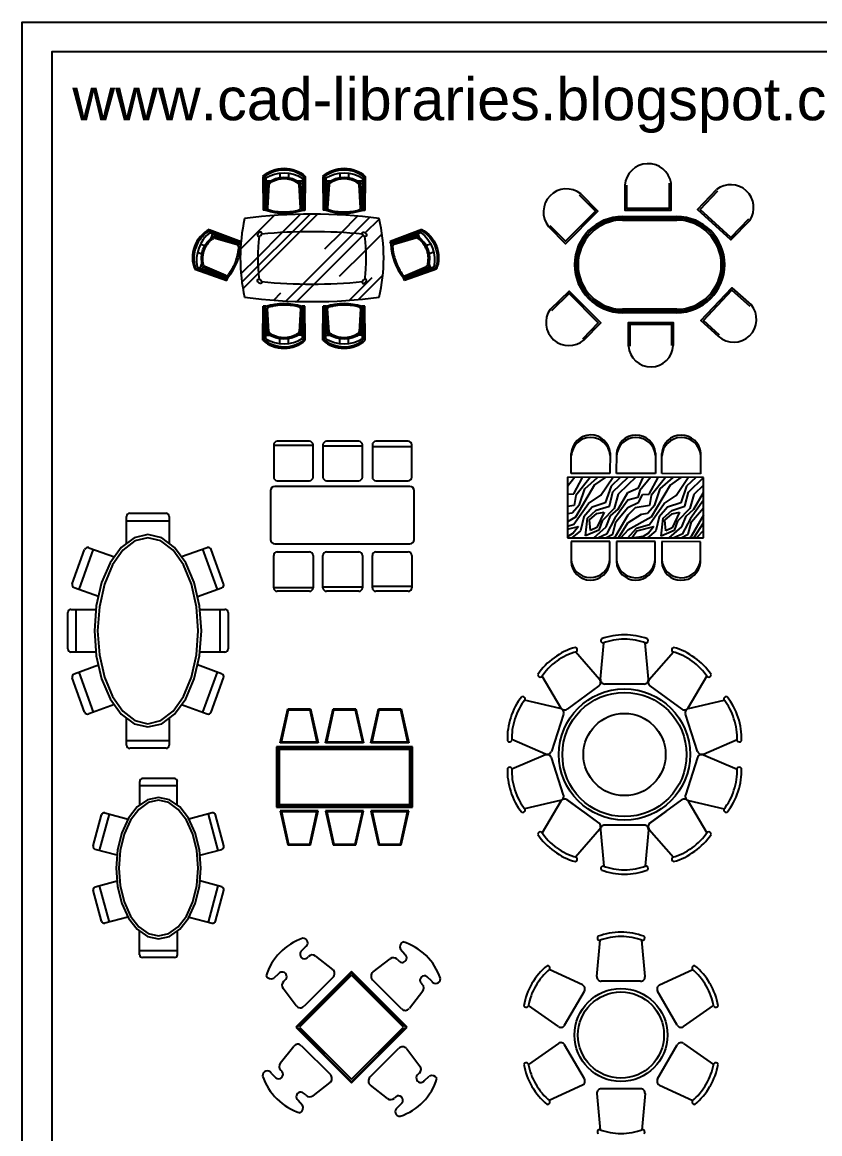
# Model space of a CAD drawing. Header units: inches. Extents: x 3.4 to 45.9, y 14.3 to 39.1.
# Drawn here: x 24.93 to 34.05, y 26.39 to 39.1 of the extents above; entities that cross this region are included whole.
import ezdxf

# ---------------------------------------------------------------- set-up
doc = ezdxf.new("R2010")
doc.units = ezdxf.units.IN
doc.header["$MEASUREMENT"] = 0
for name, color, linetype in [('02', 2, 'Continuous'), ('1', 1, 'Continuous'), ('kadrbm', 4, 'Continuous')]:
    doc.layers.add(name, color=color, linetype=linetype)
doc.styles.add('bmmm', font='swissel.ttf')

# ---------------------------------------------------------------- blocks, each defined once
blk = doc.blocks.new('kadrbm')
at = {"layer": 'kadrbm', "color": 4}
blk.add_lwpolyline([(0, 0), (0, 24.797), (21, 24.797), (21, 0), (0, 0)], close=True, dxfattribs=at)
blk.add_lwpolyline([(20.663, 0.326), (20.663, 24.46), (0.337, 24.46), (0.337, 0.326), (20.663, 0.326)], dxfattribs=at)
at = {"layer": 'kadrbm', "color": 211, "true_color": 0xf674fb, "style": 'bmmm'}
blk.add_text('www.cad-libraries.blogspot.com', height=0.48513, dxfattribs=at).set_placement((0.573, 23.677))

msp = doc.modelspace()

# ---------------------------------------------------------------- linework, layer by layer
at = {"layer": '02'}
for p, q in [((27.87, 37.374), (27.87, 37.321)), ((27.97, 37.374), (27.97, 37.321)), ((28.556, 37.374), (28.556, 37.321)), ((28.656, 37.374), (28.656, 37.321)), ((27.678, 37.337), (27.681, 36.949)), ((27.694, 37.331), (27.697, 36.949)), ((27.711, 37.319), (27.713, 36.948)), ((27.764, 37.281), (27.711, 37.281)), ((27.732, 37.255), (27.711, 37.255)), ((27.733, 37.259), (27.713, 36.949)), ((27.747, 37.24), (27.731, 36.979)), ((28.129, 37.281), (28.076, 37.281)), ((28.107, 36.978), (28.092, 37.239)), ((28.125, 36.948), (28.107, 37.259)), ((28.129, 37.254), (28.107, 37.255)), ((28.129, 37.319), (28.125, 36.948)), ((28.145, 37.322), (28.141, 36.948)), ((28.161, 37.336), (28.157, 36.948)), ((28.365, 37.337), (28.367, 36.949)), ((28.381, 37.331), (28.383, 36.949)), ((28.397, 37.319), (28.4, 36.948)), ((28.45, 37.281), (28.397, 37.281)), ((28.418, 37.255), (28.397, 37.255)), ((28.419, 37.259), (28.399, 36.949)), ((28.434, 37.24), (28.417, 36.979)), ((28.815, 37.281), (28.762, 37.281)), ((28.794, 36.978), (28.778, 37.239)), ((28.812, 36.948), (28.793, 37.259)), ((28.815, 37.254), (28.793, 37.255)), ((28.815, 37.319), (28.811, 36.948)), ((28.831, 37.322), (28.827, 36.948)), ((28.847, 37.336), (28.843, 36.948)), ((27.72, 37.063), (27.713, 37.063)), ((27.719, 37.037), (27.713, 37.037)), ((28.126, 37.063), (28.118, 37.063)), ((28.126, 37.036), (28.12, 37.036)), ((28.406, 37.063), (28.399, 37.063)), ((28.405, 37.037), (28.399, 37.037)), ((28.812, 37.063), (28.805, 37.063)), ((28.812, 37.036), (28.806, 37.036)), ((27.421, 36.505), (27.806, 36.89)), ((27.713, 36.948), (27.681, 36.949)), ((27.899, 36.695), (28.108, 36.904)), ((28.012, 36.701), (28.217, 36.905)), ((28.101, 36.704), (28.303, 36.905)), ((28.157, 36.948), (28.125, 36.948)), ((28.4, 36.948), (28.367, 36.949)), ((28.575, 36.696), (28.761, 36.882)), ((28.716, 36.686), (28.899, 36.869)), ((28.843, 36.948), (28.811, 36.948)), ((27.065, 36.73), (27.429, 36.593)), ((28.849, 36.69), (29.01, 36.851)), ((29.496, 36.73), (29.132, 36.593)), ((27.065, 36.713), (27.423, 36.578)), ((27.071, 36.694), (27.417, 36.563)), ((27.088, 36.631), (27.106, 36.681)), ((27.119, 36.652), (27.417, 36.563)), ((27.123, 36.651), (27.131, 36.671)), ((27.132, 36.632), (27.383, 36.557)), ((27.307, 36.596), (27.31, 36.603)), ((27.619, 36.415), (27.899, 36.695)), ((27.621, 36.31), (28.012, 36.701)), ((27.627, 36.23), (28.101, 36.704)), ((28.136, 36.106), (28.716, 36.686)), ((28.265, 36.106), (28.823, 36.664)), ((28.386, 36.507), (28.575, 36.696)), ((28.857, 36.496), (29.04, 36.68)), ((29.496, 36.713), (29.138, 36.578)), ((29.49, 36.694), (29.143, 36.563)), ((29.441, 36.652), (29.143, 36.563)), ((29.428, 36.632), (29.178, 36.557)), ((29.253, 36.596), (29.251, 36.603)), ((29.437, 36.651), (29.43, 36.671)), ((29.473, 36.631), (29.454, 36.681)), ((26.964, 36.563), (27.014, 36.545)), ((27.332, 36.588), (27.335, 36.594)), ((27.417, 36.563), (27.429, 36.593)), ((28.555, 36.195), (28.857, 36.496)), ((29.143, 36.563), (29.132, 36.593)), ((29.228, 36.588), (29.226, 36.594)), ((29.597, 36.563), (29.547, 36.545)), ((26.93, 36.469), (26.979, 36.451)), ((27.427, 36.223), (27.619, 36.415)), ((29.631, 36.469), (29.581, 36.451)), ((26.899, 36.277), (27.265, 36.146)), ((26.918, 36.287), (27.27, 36.161)), ((26.926, 36.301), (27.276, 36.176)), ((26.962, 36.288), (26.98, 36.338)), ((26.987, 36.279), (26.994, 36.299)), ((27.275, 36.176), (26.99, 36.301)), ((27.253, 36.203), (27.014, 36.308)), ((27.167, 36.215), (27.17, 36.222)), ((27.438, 36.127), (27.621, 36.31)), ((27.45, 36.052), (27.627, 36.23)), ((29.634, 36.301), (29.285, 36.176)), ((29.285, 36.176), (29.57, 36.301)), ((29.643, 36.287), (29.291, 36.161)), ((29.662, 36.277), (29.296, 36.146)), ((29.308, 36.203), (29.547, 36.308)), ((29.393, 36.215), (29.39, 36.222)), ((29.574, 36.279), (29.567, 36.299)), ((29.599, 36.288), (29.58, 36.338)), ((27.192, 36.206), (27.194, 36.212)), ((27.265, 36.146), (27.276, 36.176)), ((27.943, 35.913), (28.136, 36.106)), ((28.067, 35.908), (28.265, 36.106)), ((28.669, 35.921), (28.929, 36.18)), ((28.771, 35.929), (29.049, 36.208)), ((29.296, 36.146), (29.285, 36.176)), ((29.368, 36.206), (29.366, 36.212)), ((27.801, 35.922), (27.883, 36.004)), ((27.678, 35.463), (27.681, 35.852)), ((27.713, 35.852), (27.681, 35.852)), ((27.694, 35.469), (27.697, 35.852)), ((27.711, 35.481), (27.713, 35.852)), ((27.733, 35.541), (27.713, 35.852)), ((28.125, 35.852), (28.107, 35.542)), ((28.157, 35.853), (28.125, 35.853)), ((28.129, 35.482), (28.125, 35.853)), ((28.145, 35.479), (28.141, 35.853)), ((28.161, 35.464), (28.157, 35.853)), ((28.365, 35.463), (28.367, 35.852)), ((28.4, 35.852), (28.367, 35.852)), ((28.381, 35.469), (28.383, 35.852)), ((28.397, 35.481), (28.4, 35.852)), ((28.419, 35.541), (28.399, 35.852)), ((28.812, 35.852), (28.793, 35.542)), ((28.815, 35.482), (28.811, 35.853)), ((28.843, 35.853), (28.811, 35.853)), ((28.831, 35.479), (28.827, 35.853)), ((28.847, 35.464), (28.843, 35.853)), ((27.719, 35.763), (27.713, 35.763)), ((27.72, 35.737), (27.713, 35.737)), ((27.747, 35.561), (27.731, 35.821)), ((28.107, 35.822), (28.092, 35.561)), ((28.126, 35.738), (28.118, 35.738)), ((28.126, 35.764), (28.12, 35.764)), ((28.405, 35.763), (28.399, 35.763)), ((28.406, 35.737), (28.399, 35.737)), ((28.434, 35.561), (28.417, 35.821)), ((28.794, 35.822), (28.778, 35.561)), ((28.812, 35.738), (28.805, 35.738)), ((28.812, 35.764), (28.806, 35.764)), ((32.41, 35.818), (31.792, 35.818)), ((32.41, 35.798), (31.792, 35.798)), ((32.41, 35.778), (31.792, 35.778)), ((27.732, 35.545), (27.711, 35.545)), ((27.764, 35.519), (27.711, 35.519)), ((27.87, 35.426), (27.87, 35.479)), ((27.97, 35.427), (27.97, 35.479)), ((28.129, 35.52), (28.076, 35.52)), ((28.129, 35.546), (28.107, 35.546)), ((28.418, 35.545), (28.397, 35.545)), ((28.45, 35.519), (28.397, 35.519)), ((28.556, 35.426), (28.556, 35.479)), ((28.656, 35.427), (28.656, 35.479)), ((28.815, 35.52), (28.762, 35.52)), ((28.815, 35.546), (28.793, 35.546)), ((27.798, 34.265), (28.249, 34.265)), ((27.801, 34.268), (27.801, 33.898)), ((28.211, 34.308), (27.841, 34.308)), ((28.251, 33.898), (28.251, 34.268)), ((28.363, 34.258), (28.813, 34.258)), ((28.365, 34.268), (28.365, 33.898)), ((28.775, 34.308), (28.405, 34.308)), ((28.815, 33.898), (28.815, 34.268)), ((28.928, 34.25), (29.371, 34.25)), ((28.93, 34.268), (28.93, 33.898)), ((29.34, 34.308), (28.97, 34.308)), ((29.38, 33.898), (29.38, 34.268)), ((31.205, 33.941), (31.205, 34.17)), ((31.648, 34.176), (31.647, 33.94)), ((31.723, 33.94), (31.724, 34.169)), ((32.166, 34.175), (32.166, 33.939)), ((32.242, 33.939), (32.242, 34.168)), ((32.684, 34.174), (32.684, 33.938)), ((31.647, 33.94), (31.205, 33.941)), ((32.166, 33.939), (31.723, 33.94)), ((32.684, 33.938), (32.242, 33.939)), ((27.841, 33.858), (28.211, 33.858)), ((28.405, 33.858), (28.775, 33.858)), ((28.97, 33.858), (29.34, 33.858)), ((31.161, 33.898), (31.16, 33.206)), ((32.717, 33.894), (31.161, 33.898)), ((31.247, 33.897), (31.161, 33.792)), ((31.232, 33.706), (31.333, 33.896)), ((31.471, 33.81), (31.254, 33.441)), ((31.42, 33.896), (31.255, 33.689)), ((31.359, 33.765), (31.506, 33.896)), ((31.593, 33.896), (31.471, 33.81)), ((31.541, 33.692), (31.679, 33.896)), ((31.765, 33.895), (31.66, 33.795)), ((31.68, 33.729), (31.852, 33.895)), ((31.852, 33.809), (31.741, 33.702)), ((31.938, 33.895), (31.852, 33.809)), ((31.974, 33.778), (32.025, 33.895)), ((32.111, 33.895), (31.988, 33.745)), ((32.096, 33.705), (32.197, 33.895)), ((32.335, 33.808), (32.118, 33.439)), ((32.284, 33.894), (32.119, 33.687)), ((32.223, 33.763), (32.37, 33.894)), ((32.457, 33.894), (32.335, 33.808)), ((32.405, 33.69), (32.543, 33.894)), ((32.629, 33.894), (32.524, 33.794)), ((32.544, 33.727), (32.716, 33.894)), ((32.716, 33.807), (32.605, 33.7)), ((32.715, 33.203), (32.717, 33.894)), ((27.765, 33.743), (27.765, 33.186)), ((29.358, 33.793), (27.815, 33.793)), ((29.408, 33.186), (29.408, 33.743)), ((31.161, 33.702), (31.232, 33.706)), ((31.255, 33.689), (31.236, 33.574)), ((31.298, 33.584), (31.359, 33.765)), ((31.402, 33.598), (31.541, 33.692)), ((31.66, 33.795), (31.592, 33.606)), ((31.64, 33.568), (31.68, 33.729)), ((31.741, 33.702), (31.696, 33.541)), ((31.741, 33.533), (31.851, 33.723)), ((31.851, 33.723), (31.974, 33.778)), ((31.988, 33.745), (31.965, 33.667)), ((31.979, 33.611), (32.018, 33.7)), ((32.018, 33.7), (32.096, 33.705)), ((32.119, 33.687), (32.1, 33.573)), ((32.162, 33.582), (32.223, 33.763)), ((32.266, 33.596), (32.405, 33.69)), ((32.524, 33.794), (32.456, 33.605)), ((32.504, 33.567), (32.544, 33.727)), ((32.605, 33.7), (32.56, 33.54)), ((32.605, 33.531), (32.715, 33.721)), ((31.236, 33.574), (31.161, 33.563)), ((31.214, 33.49), (31.298, 33.584)), ((31.235, 33.359), (31.402, 33.598)), ((31.442, 33.557), (31.347, 33.445)), ((31.592, 33.606), (31.442, 33.557)), ((31.491, 33.519), (31.64, 33.568)), ((31.851, 33.636), (31.704, 33.429)), ((31.965, 33.667), (31.851, 33.636)), ((31.851, 33.55), (31.979, 33.611)), ((32.1, 33.573), (31.936, 33.547)), ((32.078, 33.488), (32.162, 33.582)), ((32.099, 33.357), (32.266, 33.596)), ((32.306, 33.555), (32.211, 33.444)), ((32.456, 33.605), (32.306, 33.555)), ((32.355, 33.518), (32.504, 33.567)), ((32.715, 33.634), (32.568, 33.427)), ((31.254, 33.441), (31.16, 33.389)), ((31.161, 33.481), (31.214, 33.49)), ((31.347, 33.445), (31.309, 33.286)), ((31.368, 33.226), (31.39, 33.431)), ((31.39, 33.431), (31.491, 33.519)), ((31.412, 33.41), (31.495, 33.482)), ((31.495, 33.482), (31.579, 33.498)), ((31.579, 33.498), (31.496, 33.321)), ((31.696, 33.541), (31.557, 33.397)), ((31.604, 33.332), (31.655, 33.455)), ((31.704, 33.429), (31.609, 33.248)), ((31.655, 33.455), (31.741, 33.533)), ((31.851, 33.463), (31.712, 33.222)), ((31.716, 33.388), (31.851, 33.55)), ((31.936, 33.547), (31.851, 33.463)), ((31.851, 33.377), (32.006, 33.477)), ((32.118, 33.439), (31.851, 33.291)), ((32.006, 33.477), (32.078, 33.488)), ((32.211, 33.444), (32.173, 33.284)), ((32.232, 33.224), (32.254, 33.429)), ((32.254, 33.429), (32.355, 33.518)), ((32.276, 33.408), (32.359, 33.48)), ((32.359, 33.48), (32.443, 33.497)), ((32.443, 33.497), (32.36, 33.319)), ((32.56, 33.54), (32.421, 33.396)), ((32.468, 33.331), (32.519, 33.453)), ((32.568, 33.427), (32.473, 33.246)), ((32.519, 33.453), (32.605, 33.531)), ((32.715, 33.462), (32.576, 33.22)), ((32.58, 33.386), (32.715, 33.548)), ((31.16, 33.338), (31.235, 33.359)), ((31.16, 33.303), (31.286, 33.336)), ((31.286, 33.336), (31.225, 33.258)), ((31.423, 33.287), (31.412, 33.41)), ((31.496, 33.321), (31.423, 33.287)), ((31.461, 33.206), (31.604, 33.332)), ((31.557, 33.397), (31.518, 33.292)), ((31.678, 33.248), (31.716, 33.388)), ((31.743, 33.205), (31.851, 33.377)), ((31.851, 33.205), (31.951, 33.315)), ((31.951, 33.315), (32.099, 33.357)), ((31.956, 33.284), (32.15, 33.334)), ((32.15, 33.334), (32.089, 33.256)), ((32.287, 33.285), (32.276, 33.408)), ((32.36, 33.319), (32.287, 33.285)), ((32.325, 33.204), (32.468, 33.331)), ((32.421, 33.396), (32.382, 33.29)), ((32.542, 33.246), (32.58, 33.386)), ((32.607, 33.203), (32.715, 33.375)), ((31.164, 33.219), (31.16, 33.219)), ((31.16, 33.206), (32.715, 33.203)), ((31.225, 33.258), (31.164, 33.219)), ((31.309, 33.286), (31.212, 33.206)), ((31.518, 33.292), (31.368, 33.226)), ((31.609, 33.248), (31.515, 33.206)), ((31.599, 33.205), (31.678, 33.248)), ((31.712, 33.222), (31.687, 33.205)), ((31.851, 33.291), (31.773, 33.205)), ((31.897, 33.205), (31.956, 33.284)), ((32.028, 33.218), (31.923, 33.205)), ((32.089, 33.256), (32.028, 33.218)), ((32.173, 33.284), (32.076, 33.205)), ((32.382, 33.29), (32.232, 33.224)), ((32.473, 33.246), (32.379, 33.204)), ((32.463, 33.204), (32.542, 33.246)), ((32.576, 33.22), (32.551, 33.204)), ((32.715, 33.289), (32.637, 33.203)), ((27.815, 33.136), (29.358, 33.136)), ((27.841, 33.043), (28.211, 33.043)), ((28.405, 33.043), (28.775, 33.043)), ((28.97, 33.043), (29.34, 33.043)), ((31.646, 33.162), (31.203, 33.163)), ((31.203, 33.163), (31.203, 32.934)), ((31.645, 32.926), (31.646, 33.162)), ((31.722, 33.162), (31.721, 32.933)), ((32.164, 33.161), (31.722, 33.162)), ((32.163, 32.925), (32.164, 33.161)), ((32.682, 33.16), (32.24, 33.161)), ((32.24, 33.161), (32.24, 32.932)), ((32.682, 32.924), (32.682, 33.16)), ((27.801, 32.633), (27.801, 33.003)), ((28.251, 33.003), (28.251, 32.633)), ((28.365, 32.633), (28.365, 33.003)), ((28.815, 33.003), (28.815, 32.633)), ((28.93, 32.633), (28.93, 33.003)), ((29.38, 33.003), (29.38, 32.633)), ((27.798, 32.636), (28.249, 32.636)), ((28.211, 32.593), (27.841, 32.593)), ((28.363, 32.643), (28.813, 32.643)), ((28.775, 32.593), (28.405, 32.593)), ((28.928, 32.651), (29.371, 32.651)), ((29.34, 32.593), (28.97, 32.593)), ((31.529, 31.585), (31.253, 31.901)), ((31.538, 31.588), (31.576, 32.005)), ((32.087, 31.588), (32.05, 32.005)), ((32.096, 31.585), (32.372, 31.901)), ((31.085, 31.262), (30.87, 31.622)), ((32.038, 31.533), (31.588, 31.533)), ((32.541, 31.262), (32.756, 31.622)), ((31.521, 31.512), (31.157, 31.247)), ((32.104, 31.512), (32.468, 31.247)), ((31.079, 31.255), (30.67, 31.348)), ((32.546, 31.255), (32.955, 31.348)), ((27.877, 30.859), (27.963, 31.248)), ((27.889, 30.869), (27.971, 31.238)), ((27.963, 31.248), (28.222, 31.248)), ((27.971, 31.238), (28.214, 31.238)), ((28.214, 31.238), (28.296, 30.869)), ((28.222, 31.248), (28.309, 30.859)), ((28.395, 30.859), (28.481, 31.248)), ((28.408, 30.869), (28.489, 31.238)), ((28.481, 31.248), (28.741, 31.248)), ((28.489, 31.238), (28.733, 31.238)), ((28.733, 31.238), (28.815, 30.869)), ((28.741, 31.248), (28.827, 30.859)), ((28.913, 30.859), (29, 31.248)), ((28.926, 30.869), (29.008, 31.238)), ((29, 31.248), (29.259, 31.248)), ((29.008, 31.238), (29.251, 31.238)), ((29.251, 31.238), (29.333, 30.869)), ((29.259, 31.248), (29.345, 30.859)), ((31.116, 31.19), (30.977, 30.762)), ((32.649, 30.762), (32.51, 31.19)), ((30.909, 30.732), (30.524, 30.897)), ((32.716, 30.732), (33.101, 30.897)), ((29.389, 30.816), (27.833, 30.816)), ((27.833, 30.816), (27.833, 30.125)), ((27.833, 30.816), (27.853, 30.796)), ((29.369, 30.796), (27.853, 30.796)), ((27.853, 30.796), (27.853, 30.145)), ((29.359, 30.786), (27.863, 30.786)), ((27.863, 30.786), (27.863, 30.155)), ((28.309, 30.859), (27.877, 30.859)), ((28.296, 30.869), (27.889, 30.869)), ((28.827, 30.859), (28.395, 30.859)), ((28.815, 30.869), (28.408, 30.869)), ((29.345, 30.859), (28.913, 30.859)), ((29.333, 30.869), (28.926, 30.869)), ((29.359, 30.155), (29.359, 30.786)), ((29.389, 30.816), (29.369, 30.796)), ((29.369, 30.145), (29.369, 30.796)), ((29.389, 30.125), (29.389, 30.816)), ((30.909, 30.723), (30.524, 30.558)), ((31.116, 30.264), (30.977, 30.692)), ((32.649, 30.692), (32.51, 30.264)), ((32.716, 30.723), (33.101, 30.558)), ((27.833, 30.125), (27.853, 30.145)), ((27.833, 30.125), (29.389, 30.125)), ((27.853, 30.145), (29.369, 30.145)), ((27.863, 30.155), (29.359, 30.155)), ((29.369, 30.145), (29.389, 30.125)), ((31.079, 30.2), (30.67, 30.107)), ((31.085, 30.193), (30.87, 29.833)), ((31.339, 30.075), (31.157, 30.208)), ((31.157, 30.208), (31.521, 29.943)), ((32.104, 29.943), (32.468, 30.208)), ((32.286, 30.075), (32.468, 30.208)), ((32.541, 30.193), (32.756, 29.833)), ((32.546, 30.2), (32.955, 30.107)), ((27.877, 30.082), (27.963, 29.693)), ((28.309, 30.082), (27.877, 30.082)), ((27.889, 30.072), (27.971, 29.703)), ((28.296, 30.072), (27.889, 30.072)), ((28.214, 29.703), (28.296, 30.072)), ((28.222, 29.693), (28.309, 30.082)), ((28.827, 30.082), (28.395, 30.082)), ((28.395, 30.082), (28.481, 29.693)), ((28.815, 30.072), (28.408, 30.072)), ((28.408, 30.072), (28.489, 29.703)), ((28.733, 29.703), (28.815, 30.072)), ((28.741, 29.693), (28.827, 30.082)), ((28.913, 30.082), (29, 29.693)), ((29.345, 30.082), (28.913, 30.082)), ((28.926, 30.072), (29.008, 29.703)), ((29.333, 30.072), (28.926, 30.072)), ((29.251, 29.703), (29.333, 30.072)), ((29.259, 29.693), (29.345, 30.082)), ((31.339, 30.075), (31.521, 29.943)), ((32.286, 30.075), (32.104, 29.943)), ((31.529, 29.87), (31.253, 29.554)), ((31.538, 29.867), (31.576, 29.449)), ((32.038, 29.921), (31.588, 29.921)), ((32.087, 29.867), (32.05, 29.449)), ((32.096, 29.87), (32.372, 29.554)), ((27.963, 29.693), (28.222, 29.693)), ((27.971, 29.703), (28.214, 29.703)), ((28.481, 29.693), (28.741, 29.693)), ((28.489, 29.703), (28.733, 29.703)), ((29, 29.693), (29.259, 29.693)), ((29.008, 29.703), (29.251, 29.703)), ((31.498, 28.188), (31.536, 28.606)), ((32.048, 28.188), (32.01, 28.606)), ((28.166, 28.527), (28.113, 28.475)), ((29.302, 28.442), (29.252, 28.499)), ((28.185, 28.403), (28.2, 28.418)), ((28.279, 28.423), (28.475, 28.27)), ((28.938, 28.241), (29.135, 28.392)), ((29.214, 28.387), (29.229, 28.372)), ((27.858, 28.219), (27.801, 28.169)), ((28.691, 28.245), (28.055, 27.609)), ((28.691, 28.231), (28.069, 27.609)), ((29.328, 27.609), (28.691, 28.245)), ((29.313, 27.609), (28.691, 28.231)), ((31.332, 28.092), (30.951, 28.268)), ((32.214, 28.092), (32.595, 28.268)), ((27.913, 28.131), (27.928, 28.147)), ((28.691, 28.203), (28.097, 27.609)), ((28.48, 28.18), (28.149, 27.849)), ((29.285, 27.609), (28.691, 28.203)), ((29.263, 27.82), (28.932, 28.151)), ((29.486, 28.115), (29.501, 28.1)), ((29.61, 28.134), (29.557, 28.187)), ((31.998, 28.134), (31.548, 28.134)), ((28.059, 27.855), (27.908, 28.053)), ((29.505, 28.021), (29.353, 27.825)), ((31.129, 27.632), (31.354, 28.022)), ((32.417, 27.632), (32.192, 28.022)), ((31.057, 27.616), (30.714, 27.858)), ((32.489, 27.616), (32.832, 27.858)), ((28.055, 27.609), (28.691, 26.972)), ((28.069, 27.609), (28.691, 26.986)), ((28.097, 27.609), (28.691, 27.015)), ((28.691, 26.986), (29.313, 27.609)), ((28.691, 26.972), (29.328, 27.609)), ((28.691, 27.015), (29.285, 27.609)), ((27.877, 27.197), (28.03, 27.392)), ((28.119, 27.398), (28.45, 27.067)), ((28.902, 27.037), (29.233, 27.368)), ((29.323, 27.362), (29.474, 27.165)), ((31.057, 27.424), (30.714, 27.182)), ((31.354, 27.018), (31.129, 27.408)), ((31.242, 27.213), (31.129, 27.408)), ((32.192, 27.018), (32.417, 27.408)), ((32.305, 27.213), (32.417, 27.408)), ((32.489, 27.424), (32.832, 27.182)), ((27.773, 27.083), (27.825, 27.031)), ((27.897, 27.102), (27.882, 27.117)), ((29.469, 27.086), (29.454, 27.071)), ((28.445, 26.977), (28.247, 26.826)), ((29.103, 26.794), (28.907, 26.947)), ((29.524, 26.998), (29.581, 27.048)), ((31.332, 26.948), (30.951, 26.772)), ((32.214, 26.948), (32.595, 26.772)), ((28.168, 26.831), (28.153, 26.846)), ((31.498, 26.852), (31.536, 26.434)), ((31.998, 26.906), (31.548, 26.906)), ((32.048, 26.852), (32.01, 26.434)), ((28.081, 26.775), (28.13, 26.718)), ((29.197, 26.814), (29.182, 26.799)), ((29.216, 26.69), (29.269, 26.743))]:
    msp.add_line(p, q, dxfattribs=at)
for points in [[(31.818, 37.237), (31.818, 36.952), (32.348, 36.952), (32.348, 37.258)], [(31.838, 37.237), (31.838, 36.972), (32.328, 36.972), (32.328, 37.258)], [(30.945, 36.763), (31.139, 36.566), (31.509, 36.941), (31.313, 37.138)], [(30.959, 36.777), (31.139, 36.595), (31.48, 36.941), (31.298, 37.124)], [(33.246, 36.834), (33.03, 36.612), (32.649, 36.959), (32.866, 37.186)], [(33.231, 36.848), (33.029, 36.64), (32.677, 36.96), (32.88, 37.173)], [(31.792, 36.878), (32.41, 36.878)], [(31.792, 36.858), (32.41, 36.858)], [(31.792, 36.838), (32.41, 36.838)], [(31.351, 35.467), (31.542, 35.663), (31.18, 36.026), (30.963, 35.814)], [(31.336, 35.481), (31.514, 35.663), (31.179, 35.998), (30.977, 35.8)], [(32.887, 35.508), (32.688, 35.689), (33.04, 36.064), (33.262, 35.87)], [(32.9, 35.523), (32.716, 35.691), (33.041, 36.037), (33.248, 35.855)], [(31.859, 35.395), (31.859, 35.668), (32.371, 35.668), (32.371, 35.403)], [(31.879, 35.395), (31.879, 35.648), (32.351, 35.648), (32.351, 35.403)]]:
    msp.add_lwpolyline(points, dxfattribs=at)
for points in [[(33.246, 36.834, 0.855257), (32.866, 37.186, 0.855257)], [(32.41, 35.778, 1), (32.41, 36.878, 1)], [(32.41, 35.798, 1), (32.41, 36.858, 1)], [(32.41, 35.818, 1), (32.41, 36.838, 1)]]:
    msp.add_lwpolyline(points, format="xyb", dxfattribs=at)
for centre, radius in [((31.813, 30.727), 0.75), ((31.813, 30.727), 0.71), ((31.813, 30.727), 0.47), ((31.773, 27.52), 0.532), ((31.773, 27.52), 0.492)]:
    msp.add_circle(centre, radius, dxfattribs=at)
for centre, radius, start, end in [((32.084, 37.215), 0.267, 9.3031, 175.235), ((27.771, 37.238), 0.024, 125.2719, 176.3993), ((28.068, 37.238), 0.024, 3.4162, 54.5602), ((28.458, 37.238), 0.024, 125.2719, 176.3993), ((28.754, 37.238), 0.024, 3.4162, 54.5602), ((31.15, 36.93), 0.264, 52.118, 218.9621), ((29.469, 36.405), 2.05, 167.3196, 192.6804), ((28.239, 30.951), 5.954, 82.5694, 97.4306), ((27.755, 36.977), 0.024, 176.3993, 254.1546), ((28.084, 36.977), 0.024, 285.6612, 3.4162), ((28.441, 36.977), 0.024, 176.3993, 254.1546), ((28.77, 36.977), 0.024, 285.6612, 3.4162), ((27.009, 36.405), 2.05, 347.3196, 12.6804), ((31.792, 36.328), 0.55, 90, 270), ((31.792, 36.328), 0.53, 90, 270), ((31.792, 36.328), 0.51, 90, 270), ((27.125, 36.609), 0.024, 73.3509, 124.4783), ((29.469, 36.405), 1.85, 172.3781, 187.6219), ((28.239, 30.951), 5.754, 84.2534, 95.7466), ((27.009, 36.405), 1.85, 352.3781, 7.6219), ((29.435, 36.609), 0.024, 55.5217, 106.6491), ((27.376, 36.534), 0.024, 355.5956, 73.3509), ((29.185, 36.534), 0.024, 106.6491, 184.4044), ((27.023, 36.33), 0.024, 195.19, 246.3339), ((29.537, 36.33), 0.024, 293.6661, 344.81), ((27.263, 36.225), 0.024, 246.3339, 324.089), ((28.239, 41.859), 5.754, 264.2534, 275.7466), ((29.298, 36.225), 0.024, 215.911, 293.6661), ((28.239, 41.859), 5.954, 262.5694, 277.4306), ((27.755, 35.823), 0.024, 105.8454, 183.6007), ((28.084, 35.823), 0.024, 356.5838, 74.3388), ((28.441, 35.823), 0.024, 105.8454, 183.6007), ((28.77, 35.823), 0.024, 356.5838, 74.3388), ((33.062, 35.702), 0.261, 227.6866, 40.2923), ((31.177, 35.664), 0.262, 144.8823, 311.5035), ((27.771, 35.562), 0.024, 183.6007, 234.7281), ((28.068, 35.562), 0.024, 305.4398, 356.5838), ((28.458, 35.562), 0.024, 183.6007, 234.7281), ((28.754, 35.562), 0.024, 305.4398, 356.5838), ((32.114, 35.415), 0.256, 184.3202, 357.47), ((31.427, 34.159), 0.222, 4.2065, 177.3555), ((31.427, 34.131), 0.222, 4.2065, 177.3555), ((31.945, 34.158), 0.222, 4.2065, 177.3555), ((31.945, 34.13), 0.222, 4.2065, 177.3555), ((32.463, 34.157), 0.222, 4.2065, 177.3555), ((32.463, 34.129), 0.222, 4.2065, 177.3555), ((27.841, 34.268), 0.04, 90, 180), ((28.211, 34.268), 0.04, 0, 90), ((28.405, 34.268), 0.04, 90, 180), ((28.775, 34.268), 0.04, 0, 90), ((28.97, 34.268), 0.04, 90, 180), ((29.34, 34.268), 0.04, 0, 90), ((27.841, 33.898), 0.04, 180, 270), ((28.211, 33.898), 0.04, 270, 0), ((28.405, 33.898), 0.04, 180, 270), ((28.775, 33.898), 0.04, 270, 0), ((28.97, 33.898), 0.04, 180, 270), ((29.34, 33.898), 0.04, 270, 0), ((27.815, 33.743), 0.05, 90, 180), ((29.358, 33.743), 0.05, 0, 90), ((27.815, 33.186), 0.05, 180, 270), ((29.358, 33.186), 0.05, 270, 0), ((27.841, 33.003), 0.04, 90, 180), ((28.211, 33.003), 0.04, 0, 90), ((28.405, 33.003), 0.04, 90, 180), ((28.775, 33.003), 0.04, 0, 90), ((28.97, 33.003), 0.04, 90, 180), ((29.34, 33.003), 0.04, 0, 90), ((31.424, 32.972), 0.222, 182.4154, 355.5644), ((31.424, 32.943), 0.222, 182.4154, 355.5644), ((31.943, 32.971), 0.222, 182.4154, 355.5644), ((31.943, 32.942), 0.222, 182.4154, 355.5644), ((32.461, 32.97), 0.222, 182.4154, 355.5644), ((32.461, 32.941), 0.222, 182.4154, 355.5644), ((27.841, 32.633), 0.04, 180, 270), ((28.211, 32.633), 0.04, 270, 0), ((28.405, 32.633), 0.04, 180, 270), ((28.775, 32.633), 0.04, 270, 0), ((28.97, 32.633), 0.04, 180, 270), ((29.34, 32.633), 0.04, 270, 0), ((31.57, 32.03), 0.0284, 139.2217, 262.4528), ((31.802, 31.382), 0.713, 89.165, 110.8372), ((31.802, 31.382), 0.663, 89.165, 110.8372), ((31.823, 31.382), 0.713, 69.1628, 90.835), ((31.823, 31.382), 0.663, 69.1628, 90.835), ((32.055, 32.03), 0.0284, 277.5472, 40.7783), ((31.436, 31.263), 0.713, 105.1628, 126.835), ((31.436, 31.263), 0.663, 105.1628, 126.835), ((31.243, 31.924), 0.0284, 313.5472, 76.7783), ((32.382, 31.924), 0.0284, 103.2217, 226.4528), ((32.189, 31.263), 0.663, 53.165, 74.8372), ((32.189, 31.263), 0.713, 53.165, 74.8372), ((31.419, 31.251), 0.713, 125.165, 146.8372), ((31.419, 31.251), 0.663, 125.165, 146.8372), ((32.206, 31.251), 0.663, 33.1628, 54.835), ((32.206, 31.251), 0.713, 33.1628, 54.835), ((30.851, 31.639), 0.0284, 175.2217, 298.4528), ((31.491, 31.552), 0.05, 306, 41.1647), ((31.588, 31.583), 0.05, 174.8353, 270), ((32.038, 31.583), 0.05, 270, 5.1647), ((32.134, 31.552), 0.05, 138.8353, 234), ((32.775, 31.639), 0.0284, 241.5472, 4.7783), ((31.193, 30.94), 0.713, 141.1628, 162.835), ((31.193, 30.94), 0.663, 141.1628, 162.835), ((30.649, 31.361), 0.0284, 349.5472, 112.7783), ((32.977, 31.361), 0.0284, 67.2217, 190.4528), ((32.432, 30.94), 0.663, 17.165, 38.8372), ((32.432, 30.94), 0.713, 17.165, 38.8372), ((31.187, 30.92), 0.713, 161.165, 182.8372), ((31.068, 31.206), 0.05, 342, 77.1647), ((31.128, 31.288), 0.05, 210.8353, 306), ((32.498, 31.288), 0.05, 234, 329.1647), ((32.557, 31.206), 0.05, 102.8353, 198), ((32.438, 30.92), 0.713, 357.1628, 18.835), ((31.187, 30.92), 0.663, 161.165, 182.8372), ((32.438, 30.92), 0.663, 357.1628, 18.835), ((30.499, 30.899), 0.0284, 211.2217, 334.4528), ((33.127, 30.899), 0.0284, 205.5472, 328.7783), ((30.929, 30.778), 0.05, 246.8353, 342), ((32.696, 30.778), 0.05, 198, 293.1647), ((30.929, 30.677), 0.05, 18, 113.1647), ((32.696, 30.677), 0.05, 66.8353, 162), ((31.187, 30.535), 0.713, 177.1628, 198.835), ((30.499, 30.555), 0.0284, 25.5472, 148.7783), ((31.187, 30.535), 0.663, 177.1628, 198.835), ((32.438, 30.535), 0.663, 341.165, 2.8372), ((33.127, 30.555), 0.0284, 31.2217, 154.4528), ((32.438, 30.535), 0.713, 341.165, 2.8372), ((31.193, 30.515), 0.713, 197.165, 218.8372), ((31.193, 30.515), 0.663, 197.165, 218.8372), ((31.068, 30.249), 0.05, 282.8353, 18), ((32.557, 30.249), 0.05, 162, 257.1647), ((32.432, 30.515), 0.663, 321.1628, 342.835), ((32.432, 30.515), 0.713, 321.1628, 342.835), ((31.128, 30.167), 0.05, 54, 149.1647), ((32.498, 30.167), 0.05, 30.8353, 126), ((30.649, 30.094), 0.0284, 247.2217, 10.4528), ((32.977, 30.094), 0.0284, 169.5472, 292.7783), ((31.491, 29.903), 0.05, 318.8353, 54), ((31.588, 29.871), 0.05, 90, 185.1647), ((32.038, 29.871), 0.05, 354.8353, 90), ((32.134, 29.903), 0.05, 126, 221.1647), ((30.851, 29.816), 0.0284, 61.5472, 184.7783), ((31.419, 30.204), 0.713, 213.1628, 234.835), ((31.419, 30.204), 0.663, 213.1628, 234.835), ((32.206, 30.204), 0.663, 305.165, 326.8372), ((32.206, 30.204), 0.713, 305.165, 326.8372), ((32.775, 29.816), 0.0284, 355.2217, 118.4528), ((31.436, 30.192), 0.713, 233.165, 254.8372), ((31.436, 30.192), 0.663, 233.165, 254.8372), ((32.189, 30.192), 0.663, 285.1628, 306.835), ((32.189, 30.192), 0.713, 285.1628, 306.835), ((31.243, 29.531), 0.0284, 283.2217, 46.4528), ((32.382, 29.531), 0.0284, 133.5472, 256.7783), ((31.57, 29.425), 0.0284, 97.5472, 220.7783), ((31.802, 30.073), 0.713, 249.1628, 270.835), ((31.802, 30.073), 0.663, 249.1628, 270.835), ((31.823, 30.073), 0.663, 269.165, 290.8372), ((31.823, 30.073), 0.713, 269.165, 290.8372), ((32.055, 29.425), 0.0284, 319.2217, 82.4528), ((28.347, 27.997), 0.664, 108.7587, 162.6136), ((28.138, 28.573), 0.0533, 301.1405, 95.2688), ((31.531, 28.63), 0.0284, 139.2217, 262.4528), ((31.763, 27.982), 0.713, 89.165, 110.8372), ((31.763, 27.982), 0.663, 89.165, 110.8372), ((31.784, 27.982), 0.713, 69.1628, 90.835), ((31.784, 27.982), 0.663, 69.1628, 90.835), ((32.016, 28.63), 0.0284, 277.5472, 40.7783), ((28.153, 28.443), 0.0509, 140.9772, 309.0177), ((29.31, 28.529), 0.0655, 119.0711, 207.4238), ((29.08, 27.953), 0.664, 18.759, 72.6138), ((28.242, 28.376), 0.06, 51.9764, 135), ((29.171, 28.344), 0.06, 45, 127.477), ((29.271, 28.401), 0.0513, 215.0457, 53.1098), ((27.899, 28.189), 0.0513, 305.0465, 143.1149), ((28.438, 28.223), 0.06, 315, 51.9678), ((28.974, 28.193), 0.06, 127.4813, 225), ((31.378, 27.76), 0.713, 129.1628, 150.835), ((31.378, 27.76), 0.663, 129.1628, 150.835), ((30.933, 28.285), 0.0284, 337.5472, 100.7783), ((32.614, 28.285), 0.0284, 79.2217, 202.4528), ((32.168, 27.76), 0.663, 29.165, 50.8372), ((32.168, 27.76), 0.713, 29.165, 50.8372), ((27.771, 28.228), 0.0655, 209.07, 297.4276), ((27.956, 28.089), 0.06, 135, 217.477), ((29.525, 28.147), 0.0509, 50.9777, 219.0223), ((29.458, 28.057), 0.06, 321.9721, 45), ((29.655, 28.162), 0.0533, 211.1453, 5.2726), ((31.367, 27.742), 0.713, 149.165, 170.8372), ((31.311, 28.047), 0.05, 330, 65.1647), ((31.548, 28.184), 0.05, 174.8353, 270), ((31.998, 28.184), 0.05, 270, 5.1647), ((32.235, 28.047), 0.05, 114.8353, 210), ((32.179, 27.742), 0.713, 9.1628, 30.835), ((31.367, 27.742), 0.663, 149.165, 170.8372), ((32.179, 27.742), 0.663, 9.1628, 30.835), ((28.107, 27.892), 0.06, 217.477, 315), ((30.69, 27.865), 0.0284, 199.2217, 322.4528), ((32.856, 27.865), 0.0284, 217.5472, 340.7783), ((29.305, 27.862), 0.06, 225, 321.9721), ((31.086, 27.657), 0.05, 234.8353, 330), ((32.46, 27.657), 0.05, 210, 305.1647), ((28.077, 27.355), 0.06, 45, 141.9721), ((29.275, 27.326), 0.06, 37.477, 135), ((31.086, 27.383), 0.05, 30, 125.1647), ((32.46, 27.383), 0.05, 54.8353, 150), ((27.924, 27.16), 0.06, 141.9721, 225), ((30.69, 27.175), 0.0284, 37.5472, 160.7783), ((32.856, 27.175), 0.0284, 19.2217, 142.4528), ((27.727, 27.056), 0.0533, 31.1453, 185.2726), ((27.857, 27.07), 0.0509, 230.9777, 39.0223), ((29.483, 27.029), 0.0513, 125.0465, 323.1149), ((29.427, 27.128), 0.06, 315, 37.477), ((31.367, 27.298), 0.713, 189.1628, 210.835), ((31.367, 27.298), 0.663, 189.1628, 210.835), ((32.179, 27.298), 0.663, 329.165, 350.8372), ((32.179, 27.298), 0.713, 329.165, 350.8372), ((28.302, 27.264), 0.664, 198.759, 252.6138), ((28.408, 27.024), 0.06, 307.4813, 45), ((28.944, 26.995), 0.06, 135, 231.9678), ((29.035, 27.22), 0.664, 288.7587, 342.6136), ((29.612, 26.99), 0.0655, 29.07, 117.4276), ((31.378, 27.28), 0.663, 209.165, 230.8372), ((31.311, 26.993), 0.05, 294.8353, 30), ((32.235, 26.993), 0.05, 150, 245.1647), ((32.168, 27.28), 0.663, 309.1628, 330.835), ((28.111, 26.816), 0.0513, 35.0457, 233.1099), ((28.211, 26.873), 0.06, 225, 307.477), ((29.229, 26.775), 0.0509, 320.9772, 129.0177), ((31.378, 27.28), 0.713, 209.165, 230.8372), ((31.548, 26.856), 0.05, 90, 185.1647), ((31.998, 26.856), 0.05, 354.8353, 90), ((32.168, 27.28), 0.713, 309.1628, 330.835), ((28.072, 26.688), 0.0655, 299.0711, 27.4238), ((29.14, 26.842), 0.06, 231.9764, 315), ((29.244, 26.644), 0.0533, 121.1405, 275.2688), ((30.933, 26.755), 0.0284, 259.2217, 22.4528), ((32.614, 26.755), 0.0284, 157.5472, 280.7783), ((31.531, 26.41), 0.0284, 97.5472, 220.7783), ((31.763, 27.058), 0.663, 249.1628, 270.835), ((31.784, 27.058), 0.663, 269.165, 290.8372), ((32.016, 26.41), 0.0284, 319.2217, 82.4528)]:
    msp.add_arc(centre, radius, start, end, dxfattribs=at)
at = {"layer": '02', "extrusion": (0, 0, -1)}
for centre, major_axis, ratio, start_param, end_param in [((27.919, 37.135), (-0.332, 0.001), 0.887908, 0.755455, 2.385974), ((27.92, 37.135), (0.322, 0.007), 0.861126, 3.954925, 5.484173), ((27.919, 37.135), (-0.322, 0.001), 0.751472, 0.86454, 2.277052), ((28.606, 37.135), (-0.332, 0.001), 0.887908, 0.755455, 2.385974), ((28.606, 37.135), (0.322, 0.007), 0.861126, 3.954925, 5.484173), ((28.606, 37.135), (-0.322, 0.001), 0.751472, 0.86454, 2.277052), ((28.121, 37.322), (0, 0.0262), 0.9223, 0.898845, 1.570796), ((28.807, 37.322), (0, 0.0262), 0.9223, 0.898845, 1.570796), ((29.389, 36.434), (-0.114, 0.311), 0.887908, 0.755455, 2.385974), ((27.267, 36.399), (0.102, 0.277), 0.991533, 4.02428, 5.400498), ((29.389, 36.434), (-0.111, 0.302), 0.751472, 0.86454, 2.277052), ((29.389, 36.434), (0.118, -0.299), 0.861126, 3.954925, 5.484173), ((26.67, 36.618), (-0.708, 0.26), 0.9223, 2.840739, 3.442446), ((29.634, 36.31), (0.0246, 0.009), 0.9223, 0.898845, 1.570796), ((27.92, 35.132), (0.001, -0.754), 0.9223, 2.840739, 3.442446), ((28.607, 35.132), (0.001, -0.754), 0.9223, 2.840739, 3.442446), ((27.919, 35.767), (-0.295, 0), 0.991533, 4.02428, 5.400498), ((28.606, 35.767), (-0.295, 0), 0.991533, 4.02428, 5.400498)]:
    msp.add_ellipse(centre, major_axis=major_axis, ratio=ratio, start_param=start_param, end_param=end_param, dxfattribs=at)
at = {"layer": '02'}
for centre, major_axis, ratio, start_param, end_param in [((27.919, 37.033), (-0.295, 0), 0.991533, 4.02428, 5.400498), ((28.606, 37.033), (-0.295, 0), 0.991533, 4.02428, 5.400498), ((27.92, 37.669), (0.001, 0.754), 0.9223, 2.840739, 3.442446), ((28.607, 37.669), (0.001, 0.754), 0.9223, 2.840739, 3.442446), ((27.171, 36.434), (0.114, 0.311), 0.887908, 0.755455, 2.385974), ((27.171, 36.434), (-0.118, -0.299), 0.861126, 3.954925, 5.484173), ((27.171, 36.434), (0.111, 0.302), 0.751472, 0.86454, 2.277052), ((29.294, 36.399), (-0.102, 0.277), 0.991533, 4.02428, 5.400498), ((29.89, 36.618), (0.708, 0.26), 0.9223, 2.840739, 3.442446), ((26.926, 36.31), (-0.0246, 0.009), 0.9223, 0.898845, 1.570796), ((27.919, 35.666), (-0.332, -0.001), 0.887908, 0.755455, 2.385974), ((27.92, 35.666), (0.322, -0.007), 0.861126, 3.954925, 5.484173), ((27.919, 35.666), (-0.322, -0.001), 0.751472, 0.86454, 2.277052), ((28.121, 35.479), (0, -0.0262), 0.9223, 0.898845, 1.570796), ((28.606, 35.666), (-0.332, -0.001), 0.887908, 0.755455, 2.385974), ((28.606, 35.666), (0.322, -0.007), 0.861126, 3.954925, 5.484173), ((28.606, 35.666), (-0.322, -0.001), 0.751472, 0.86454, 2.277052), ((28.807, 35.479), (0, -0.0262), 0.9223, 0.898845, 1.570796)]:
    msp.add_ellipse(centre, major_axis=major_axis, ratio=ratio, start_param=start_param, end_param=end_param, dxfattribs=at)
at = {"layer": '02', "extrusion": (0, 0, -1)}
for centre, major_axis in [((27.64, 36.675), (0.0216, 0.0216)), ((28.838, 36.136), (-0.0216, -0.0216))]:
    msp.add_ellipse(centre, major_axis=major_axis, ratio=0.600414, dxfattribs=at)
at = {"layer": '02'}
for centre, major_axis in [((28.838, 36.675), (-0.0216, 0.0216)), ((27.64, 36.136), (0.0216, -0.0216))]:
    msp.add_ellipse(centre, major_axis=major_axis, ratio=0.600414, dxfattribs=at)
for points, knots in [([(28.082, 37.257), (28.08, 37.259), (28.078, 37.26), (28.065, 37.269), (28.052, 37.276), (28.026, 37.288), (28.013, 37.294), (27.986, 37.302), (27.972, 37.305), (27.944, 37.309), (27.929, 37.309), (27.901, 37.309), (27.887, 37.308), (27.859, 37.303), (27.845, 37.3), (27.818, 37.291), (27.805, 37.285), (27.78, 37.273), (27.768, 37.266), (27.757, 37.258)], [4.091303, 4.091303, 4.091303, 4.091303, 4.115452, 4.115452, 4.268764, 4.268764, 4.422076, 4.422076, 4.575388, 4.575388, 4.7287, 4.7287, 4.882012, 4.882012, 5.035325, 5.035325, 5.188637, 5.188637, 5.3335, 5.3335, 5.3335, 5.3335]), ([(28.768, 37.257), (28.766, 37.259), (28.764, 37.26), (28.751, 37.269), (28.738, 37.276), (28.713, 37.288), (28.699, 37.294), (28.672, 37.302), (28.658, 37.305), (28.63, 37.309), (28.616, 37.309), (28.587, 37.309), (28.573, 37.308), (28.545, 37.303), (28.531, 37.3), (28.504, 37.291), (28.491, 37.285), (28.466, 37.273), (28.455, 37.266), (28.444, 37.258)], [4.091303, 4.091303, 4.091303, 4.091303, 4.115452, 4.115452, 4.268764, 4.268764, 4.422076, 4.422076, 4.575388, 4.575388, 4.7287, 4.7287, 4.882012, 4.882012, 5.035325, 5.035325, 5.188637, 5.188637, 5.3335, 5.3335, 5.3335, 5.3335]), ([(27.748, 36.954), (27.754, 36.953), (27.76, 36.951), (27.793, 36.943), (27.82, 36.938), (27.874, 36.931), (27.902, 36.93), (27.957, 36.931), (27.984, 36.933), (28.038, 36.941), (28.064, 36.947), (28.09, 36.954)], [2.8870619, 2.8870619, 2.8870619, 2.8870619, 2.9137223, 2.9137223, 3.0351316, 3.0351316, 3.1565409, 3.1565409, 3.2779503, 3.2779503, 3.3961237, 3.3961237, 3.3961237, 3.3961237]), ([(28.435, 36.954), (28.44, 36.953), (28.446, 36.951), (28.479, 36.943), (28.506, 36.938), (28.561, 36.931), (28.588, 36.93), (28.643, 36.931), (28.67, 36.933), (28.724, 36.941), (28.75, 36.947), (28.776, 36.954)], [2.8870619, 2.8870619, 2.8870619, 2.8870619, 2.9137223, 2.9137223, 3.0351316, 3.0351316, 3.1565409, 3.1565409, 3.2779503, 3.2779503, 3.3961237, 3.3961237, 3.3961237, 3.3961237]), ([(27, 36.324), (26.999, 36.326), (26.999, 36.328), (26.995, 36.344), (26.993, 36.358), (26.99, 36.387), (26.99, 36.401), (26.992, 36.429), (26.994, 36.443), (27, 36.471), (27.004, 36.485), (27.014, 36.512), (27.02, 36.524), (27.035, 36.549), (27.043, 36.561), (27.06, 36.583), (27.07, 36.594), (27.09, 36.612), (27.101, 36.621), (27.112, 36.628)], [4.091303, 4.091303, 4.091303, 4.091303, 4.115452, 4.115452, 4.268764, 4.268764, 4.422076, 4.422076, 4.575388, 4.575388, 4.7287, 4.7287, 4.882012, 4.882012, 5.035325, 5.035325, 5.188637, 5.188637, 5.3335, 5.3335, 5.3335, 5.3335]), ([(29.561, 36.324), (29.561, 36.326), (29.562, 36.328), (29.566, 36.344), (29.568, 36.358), (29.57, 36.387), (29.571, 36.401), (29.569, 36.429), (29.567, 36.443), (29.561, 36.471), (29.557, 36.485), (29.546, 36.512), (29.54, 36.524), (29.526, 36.549), (29.518, 36.561), (29.5, 36.583), (29.491, 36.594), (29.47, 36.612), (29.46, 36.621), (29.449, 36.628)], [4.091303, 4.091303, 4.091303, 4.091303, 4.115452, 4.115452, 4.268764, 4.268764, 4.422076, 4.422076, 4.575388, 4.575388, 4.7287, 4.7287, 4.882012, 4.882012, 5.035325, 5.035325, 5.188637, 5.188637, 5.3335, 5.3335, 5.3335, 5.3335]), ([(27.4, 36.532), (27.399, 36.526), (27.399, 36.52), (27.395, 36.486), (27.391, 36.459), (27.378, 36.406), (27.369, 36.38), (27.35, 36.328), (27.338, 36.303), (27.312, 36.256), (27.298, 36.233), (27.282, 36.211)], [2.8870619, 2.8870619, 2.8870619, 2.8870619, 2.9137223, 2.9137223, 3.0351316, 3.0351316, 3.1565409, 3.1565409, 3.2779503, 3.2779503, 3.3961237, 3.3961237, 3.3961237, 3.3961237]), ([(29.161, 36.532), (29.161, 36.526), (29.162, 36.52), (29.165, 36.486), (29.17, 36.459), (29.183, 36.406), (29.191, 36.38), (29.211, 36.328), (29.222, 36.303), (29.248, 36.256), (29.263, 36.233), (29.279, 36.211)], [2.8870619, 2.8870619, 2.8870619, 2.8870619, 2.9137223, 2.9137223, 3.0351316, 3.0351316, 3.1565409, 3.1565409, 3.2779503, 3.2779503, 3.3961237, 3.3961237, 3.3961237, 3.3961237]), ([(27.748, 35.846), (27.754, 35.848), (27.76, 35.849), (27.793, 35.857), (27.82, 35.862), (27.874, 35.869), (27.902, 35.87), (27.957, 35.87), (27.984, 35.867), (28.038, 35.859), (28.064, 35.854), (28.09, 35.847)], [2.8870619, 2.8870619, 2.8870619, 2.8870619, 2.9137223, 2.9137223, 3.0351316, 3.0351316, 3.1565409, 3.1565409, 3.2779503, 3.2779503, 3.3961237, 3.3961237, 3.3961237, 3.3961237]), ([(28.435, 35.846), (28.44, 35.848), (28.446, 35.849), (28.479, 35.857), (28.506, 35.862), (28.561, 35.869), (28.588, 35.87), (28.643, 35.87), (28.67, 35.867), (28.724, 35.859), (28.75, 35.854), (28.776, 35.847)], [2.8870619, 2.8870619, 2.8870619, 2.8870619, 2.9137223, 2.9137223, 3.0351316, 3.0351316, 3.1565409, 3.1565409, 3.2779503, 3.2779503, 3.3961237, 3.3961237, 3.3961237, 3.3961237]), ([(28.082, 35.543), (28.08, 35.542), (28.078, 35.54), (28.065, 35.531), (28.052, 35.524), (28.026, 35.512), (28.013, 35.507), (27.986, 35.499), (27.972, 35.496), (27.944, 35.492), (27.929, 35.491), (27.901, 35.491), (27.887, 35.493), (27.859, 35.497), (27.845, 35.501), (27.818, 35.51), (27.805, 35.515), (27.78, 35.528), (27.768, 35.535), (27.757, 35.542)], [4.091303, 4.091303, 4.091303, 4.091303, 4.115452, 4.115452, 4.268764, 4.268764, 4.422076, 4.422076, 4.575388, 4.575388, 4.7287, 4.7287, 4.882012, 4.882012, 5.035325, 5.035325, 5.188637, 5.188637, 5.3335, 5.3335, 5.3335, 5.3335]), ([(28.768, 35.543), (28.766, 35.542), (28.764, 35.54), (28.751, 35.531), (28.738, 35.524), (28.713, 35.512), (28.699, 35.507), (28.672, 35.499), (28.658, 35.496), (28.63, 35.492), (28.616, 35.491), (28.587, 35.491), (28.573, 35.493), (28.545, 35.497), (28.531, 35.501), (28.504, 35.51), (28.491, 35.515), (28.466, 35.528), (28.455, 35.535), (28.444, 35.542)], [4.091303, 4.091303, 4.091303, 4.091303, 4.115452, 4.115452, 4.268764, 4.268764, 4.422076, 4.422076, 4.575388, 4.575388, 4.7287, 4.7287, 4.882012, 4.882012, 5.035325, 5.035325, 5.188637, 5.188637, 5.3335, 5.3335, 5.3335, 5.3335])]:
    msp.add_open_spline(points, degree=3, knots=knots, dxfattribs=at)
at = {"layer": '1'}
for p, q in [((26.118, 33.14), (26.118, 33.45)), ((26.155, 33.486), (26.57, 33.486)), ((26.607, 33.45), (26.607, 33.14)), ((26.607, 33.395), (26.118, 33.395)), ((26.205, 33.204), (26.057, 33.095)), ((26.363, 33.242), (26.205, 33.204)), ((26.363, 33.205), (26.214, 33.169)), ((26.521, 33.204), (26.363, 33.242)), ((26.511, 33.169), (26.363, 33.205)), ((26.668, 33.095), (26.521, 33.204)), ((25.497, 32.68), (25.639, 33.07)), ((25.738, 33.074), (25.571, 32.614)), ((25.686, 33.092), (25.979, 32.986)), ((26.057, 33.095), (25.931, 32.92)), ((26.075, 33.063), (25.957, 32.894)), ((26.214, 33.169), (26.075, 33.063)), ((26.65, 33.063), (26.511, 33.169)), ((26.769, 32.894), (26.65, 33.063)), ((26.795, 32.92), (26.668, 33.095)), ((27.039, 33.092), (26.747, 32.986)), ((26.987, 33.074), (27.155, 32.614)), ((27.228, 32.68), (27.086, 33.07)), ((25.931, 32.92), (25.833, 32.692)), ((26.892, 32.692), (26.795, 32.92)), ((25.957, 32.894), (25.865, 32.674)), ((26.86, 32.674), (26.769, 32.894)), ((25.833, 32.692), (25.772, 32.427)), ((25.865, 32.674), (25.808, 32.417)), ((26.918, 32.417), (26.86, 32.674)), ((26.953, 32.427), (26.892, 32.692)), ((25.797, 32.532), (25.519, 32.633)), ((26.929, 32.532), (27.206, 32.633)), ((25.772, 32.427), (25.752, 32.142)), ((25.808, 32.417), (25.788, 32.142)), ((26.937, 32.142), (26.918, 32.417)), ((26.974, 32.142), (26.953, 32.427)), ((25.446, 31.934), (25.446, 32.35)), ((25.483, 32.386), (25.769, 32.386)), ((25.538, 32.386), (25.538, 31.897)), ((26.956, 32.386), (27.243, 32.386)), ((27.188, 31.897), (27.188, 32.386)), ((27.279, 32.35), (27.279, 31.934)), ((25.752, 32.142), (25.772, 31.857)), ((25.788, 32.142), (25.808, 31.867)), ((26.918, 31.867), (26.937, 32.142)), ((26.953, 31.857), (26.974, 32.142)), ((25.769, 31.897), (25.483, 31.897)), ((25.772, 31.857), (25.833, 31.592)), ((25.808, 31.867), (25.865, 31.61)), ((26.86, 31.61), (26.918, 31.867)), ((26.892, 31.592), (26.953, 31.857)), ((27.243, 31.897), (26.956, 31.897)), ((25.519, 31.651), (25.797, 31.752)), ((25.571, 31.67), (25.738, 31.21)), ((27.206, 31.651), (26.929, 31.752)), ((27.155, 31.67), (26.987, 31.21)), ((25.639, 31.213), (25.497, 31.604)), ((25.833, 31.592), (25.931, 31.364)), ((25.865, 31.61), (25.957, 31.39)), ((26.769, 31.39), (26.86, 31.61)), ((26.795, 31.364), (26.892, 31.592)), ((27.086, 31.213), (27.228, 31.604)), ((25.979, 31.298), (25.686, 31.191)), ((25.931, 31.364), (26.057, 31.189)), ((25.957, 31.39), (26.075, 31.221)), ((26.65, 31.221), (26.769, 31.39)), ((26.668, 31.189), (26.795, 31.364)), ((26.747, 31.298), (27.039, 31.191)), ((26.057, 31.189), (26.205, 31.079)), ((26.075, 31.221), (26.214, 31.115)), ((26.118, 30.834), (26.118, 31.144)), ((26.511, 31.115), (26.65, 31.221)), ((26.521, 31.079), (26.668, 31.189)), ((26.607, 31.144), (26.607, 30.834)), ((26.205, 31.079), (26.363, 31.042)), ((26.214, 31.115), (26.363, 31.079)), ((26.363, 31.079), (26.511, 31.115)), ((26.363, 31.042), (26.521, 31.079)), ((26.118, 30.889), (26.607, 30.889)), ((26.57, 30.798), (26.155, 30.798)), ((26.268, 30.419), (26.268, 30.147)), ((26.667, 30.452), (26.301, 30.452)), ((26.699, 30.147), (26.699, 30.419)), ((26.268, 30.371), (26.699, 30.371)), ((26.241, 30.128), (26.141, 30)), ((26.358, 30.209), (26.241, 30.128)), ((26.367, 30.178), (26.258, 30.1)), ((26.484, 30.236), (26.358, 30.209)), ((26.484, 30.204), (26.367, 30.178)), ((26.609, 30.209), (26.484, 30.236)), ((26.601, 30.178), (26.484, 30.204)), ((26.71, 30.1), (26.601, 30.178)), ((26.726, 30.128), (26.609, 30.209)), ((26.826, 30), (26.726, 30.128)), ((25.736, 29.682), (25.831, 30.036)), ((25.918, 30.046), (25.806, 29.63)), ((25.871, 30.059), (26.136, 29.988)), ((26.141, 30), (26.064, 29.832)), ((26.258, 30.1), (26.164, 29.977)), ((26.804, 29.977), (26.71, 30.1)), ((26.904, 29.832), (26.826, 30)), ((27.097, 30.059), (26.832, 29.988)), ((27.05, 30.046), (27.162, 29.63)), ((27.231, 29.682), (27.136, 30.036)), ((26.164, 29.977), (26.092, 29.816)), ((26.876, 29.816), (26.804, 29.977)), ((26.064, 29.832), (26.016, 29.638)), ((26.092, 29.816), (26.047, 29.629)), ((26.921, 29.629), (26.876, 29.816)), ((26.952, 29.638), (26.904, 29.832)), ((26.011, 29.576), (25.759, 29.643)), ((26.016, 29.638), (25.999, 29.429)), ((26.047, 29.629), (26.031, 29.429)), ((26.936, 29.429), (26.921, 29.629)), ((26.968, 29.429), (26.952, 29.638)), ((26.957, 29.576), (27.208, 29.643)), ((25.999, 29.429), (26.016, 29.219)), ((26.031, 29.429), (26.047, 29.228)), ((26.921, 29.228), (26.936, 29.429)), ((26.952, 29.219), (26.968, 29.429)), ((25.759, 29.214), (26.011, 29.282)), ((27.208, 29.214), (26.957, 29.282)), ((25.831, 28.821), (25.736, 29.175)), ((25.806, 29.227), (25.918, 28.811)), ((26.016, 29.219), (26.064, 29.025)), ((26.047, 29.228), (26.092, 29.041)), ((26.876, 29.041), (26.921, 29.228)), ((26.904, 29.025), (26.952, 29.219)), ((27.162, 29.227), (27.05, 28.811)), ((27.136, 28.821), (27.231, 29.175)), ((26.064, 29.025), (26.141, 28.857)), ((26.092, 29.041), (26.164, 28.88)), ((26.804, 28.88), (26.876, 29.041)), ((26.826, 28.857), (26.904, 29.025)), ((26.133, 28.868), (25.871, 28.798)), ((26.141, 28.857), (26.241, 28.729)), ((26.164, 28.88), (26.258, 28.757)), ((26.71, 28.757), (26.804, 28.88)), ((26.726, 28.729), (26.826, 28.857)), ((26.835, 28.868), (27.097, 28.798)), ((26.241, 28.729), (26.358, 28.648)), ((26.258, 28.757), (26.367, 28.68)), ((26.601, 28.68), (26.71, 28.757)), ((26.609, 28.648), (26.726, 28.729)), ((26.268, 28.438), (26.268, 28.71)), ((26.358, 28.648), (26.484, 28.621)), ((26.367, 28.68), (26.484, 28.653)), ((26.484, 28.653), (26.601, 28.68)), ((26.484, 28.621), (26.609, 28.648)), ((26.699, 28.71), (26.699, 28.438)), ((26.268, 28.486), (26.699, 28.486)), ((26.667, 28.405), (26.301, 28.405))]:
    msp.add_line(p, q, dxfattribs=at)
for centre, radius, start, end in [((26.155, 33.45), 0.0367, 90, 180), ((26.57, 33.45), 0.0367, 0, 90), ((25.674, 33.058), 0.0367, 70, 160), ((27.052, 33.058), 0.0367, 20, 110), ((25.532, 32.667), 0.0367, 160, 250), ((27.194, 32.667), 0.0367, 290, 20), ((25.483, 32.35), 0.0367, 90, 180), ((27.243, 32.35), 0.0367, 0, 90), ((25.483, 31.934), 0.0367, 180, 270), ((27.243, 31.934), 0.0367, 270, 0), ((25.532, 31.616), 0.0367, 110, 200), ((27.194, 31.616), 0.0367, 340, 70), ((25.674, 31.226), 0.0367, 200, 290), ((27.052, 31.226), 0.0367, 250, 340), ((26.155, 30.834), 0.0367, 180, 270), ((26.57, 30.834), 0.0367, 270, 0), ((26.301, 30.419), 0.0323, 90, 180), ((26.667, 30.419), 0.0323, 0, 90), ((25.862, 30.028), 0.0323, 75, 165), ((27.105, 30.028), 0.0323, 15, 105), ((25.768, 29.674), 0.0323, 165, 255), ((27.2, 29.674), 0.0323, 285, 15), ((25.768, 29.183), 0.0323, 105, 195), ((27.2, 29.183), 0.0323, 345, 75), ((25.862, 28.829), 0.0323, 195, 285), ((27.105, 28.829), 0.0323, 255, 345), ((26.301, 28.438), 0.0323, 180, 270), ((26.667, 28.438), 0.0323, 270, 0)]:
    msp.add_arc(centre, radius, start, end, dxfattribs=at)

# ---------------------------------------------------------------- block references
at = {"layer": 'kadrbm'}
msp.add_blockref('kadrbm', (24.925, 14.302), dxfattribs=at)

doc.saveas('drawing.dxf')
